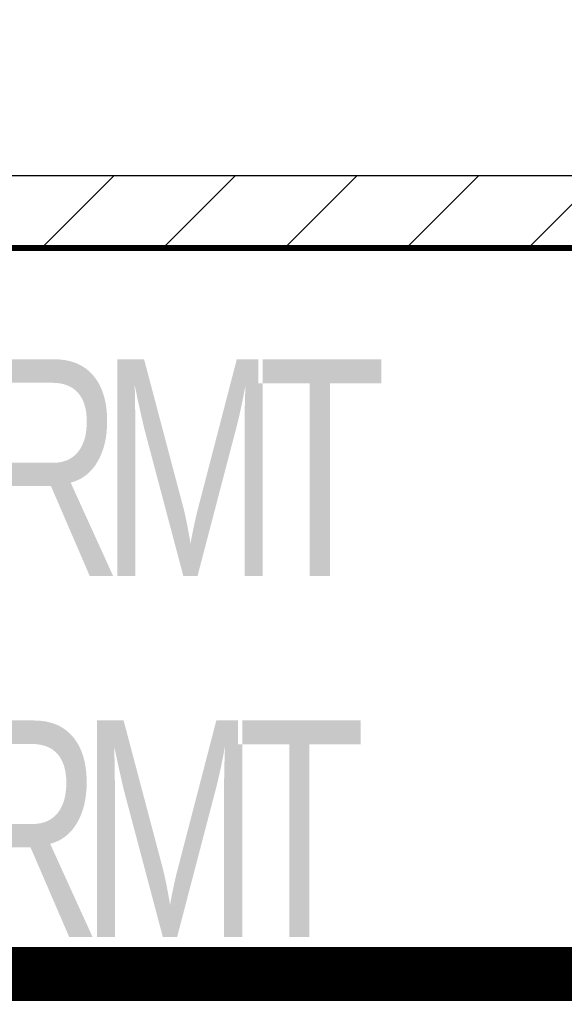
# Model space of a CAD drawing. Header units: millimetres. Extents: x -81374 to 485233, y -39075 to 157313.
# Drawn here: x 38258 to 38761, y -10371 to -9454 of the extents above; entities that cross this region are included whole.
import ezdxf
from ezdxf.enums import TextEntityAlignment as Align

# ---------------------------------------------------------------- set-up
doc = ezdxf.new("R2010")
doc.units = ezdxf.units.MM
doc.linetypes.add('CENTER', pattern=[2, 1.25, -0.25, 0.25, -0.25])
doc.linetypes.add('HIDDEN', pattern=[0.375, 0.25, -0.125])
for name, color, linetype, lineweight in [('CB-AC CABLE TRAY', 213, 'Continuous', 15), ('COPPER PIPE ', 4, 'Continuous', 30), ('G-IMPT', 8, 'Continuous', 5)]:
    doc.layers.add(name, color=color, linetype=linetype, lineweight=lineweight)
for name, color, linetype in [('CEN', 252, 'CENTER'), ('M-HVAC VRV PIPE', 152, 'Continuous'), ('M-HVAC-TEXT', 7, 'Continuous')]:
    doc.layers.add(name, color=color, linetype=linetype)
doc.styles.add('romans', font='stylu.ttf', dxfattribs={"height": 125})
doc.styles.get("Standard").update_dxf_attribs({"font": 'arial.ttf'})

# ---------------------------------------------------------------- blocks, each defined once
blk = doc.blocks.new('ng')
at = {"layer": 'CEN', "color": 9, "linetype": 'HIDDEN', "lineweight": 0, "ltscale": 1500, "true_color": 0xc7c8ca}
blk.add_lwpolyline([(45318.01, 48121.55), (45318.01, 49779.34), (49418.01, 49779.34), (49418.01, 48121.55)], dxfattribs=at)
blk = doc.blocks.new('floor plan 1')
at = {"layer": 'G-IMPT', "color": 8, "ltscale": 500}
for p, q in [((20753.7, -28759.41, 0), (18053.7, -28759.41, 0)), ((19609.91, -28760.52, 0), (19551.03, -28794.52, 0)), ((19665.71, -28768.15, 0), (19663.3, -28762.72, 0)), ((19667, -28774.59, 0), (19665.71, -28768.15, 0)), ((19666.53, -28782.64, 0), (19667.04, -28778.7, 0)), ((19667.04, -28778.7, 0), (19667, -28774.59, 0)), ((19620.38, -28787.6, 0), (19620.57, -28787.39, 0)), ((19663.83, -28790.23, 0), (19666.53, -28782.64, 0)), ((19601.02, -28789.04, 0), (19587.48, -28796.86, 0)), ((19656.1, -28799.55, 0), (19661.68, -28793.72, 0)), ((19661.68, -28793.72, 0), (19663.83, -28790.23, 0)), ((19579.61, -28844.06, 0), (19652.63, -28801.91, 0)), ((19652.63, -28801.9, 0), (19656.1, -28799.55, 0)), ((19502.67, -28822.44, 0), (19492.57, -28828.27, 0)), ((19487.8, -28831.02, 0), (19480.89, -28835.01, 0)), ((19521.17, -28877.81, 0), (19531.27, -28871.98, 0)), ((19509.49, -28884.55, 0), (19516.4, -28880.56, 0)), ((19536.59, -29093.6, 0), (19534.63, -29091.58, 0)), ((19543.1, -29100.12, 0), (19536.59, -29093.6, 0)), ((19546.34, -29103.29, 0), (19543.1, -29100.12, 0)), ((19533.9, -29107.12, 0), (19527.64, -29100.81, 0)), ((19537.54, -29110.69, 0), (19533.9, -29107.12, 0)), ((19549.97, -29106.72, 0), (19546.34, -29103.29, 0)), ((19552.43, -29108.9, 0), (19549.97, -29106.72, 0)), ((19554.56, -29110.47, 0), (19552.43, -29108.9, 0)), ((19506.41, -29120.65, 0), (19502.45, -29114.79, 0)), ((19540.13, -29113.18, 0), (19537.54, -29110.69, 0)), ((19543.43, -29116.24, 0), (19540.13, -29113.18, 0)), ((19546.55, -29118.87, 0), (19543.43, -29116.24, 0)), ((19545.8, -29115.27, 0), (19546, -29113.82, 0)), ((19546, -29113.82, 0), (19546.56, -29112.46, 0)), ((19546.56, -29112.46, 0), (19547.46, -29111.29, 0)), ((19547.46, -29111.29, 0), (19548.61, -29110.38, 0)), ((19548.61, -29110.38, 0), (19549.96, -29109.8, 0)), ((19549.96, -29109.8, 0), (19551.4, -29109.58, 0)), ((19551.4, -29109.58, 0), (19552.84, -29109.73, 0)), ((19552.84, -29109.73, 0), (19554.19, -29110.26, 0)), ((19587.85, -29127.41, 0), (19554.05, -29110.18, 0)), ((19554.19, -29110.26, 0), (19555.32, -29111.08, 0)), ((19555.32, -29111.08, 0), (19555.69, -29111.52, 0)), ((19555.69, -29111.52, 0), (19556.15, -29112.08, 0)), ((19556.15, -29112.08, 0), (19556.58, -29112.81, 0)), ((19497.07, -29127.27, 0), (19493.35, -29121.77, 0)), ((19502.71, -29135.56, 0), (19497.07, -29127.27, 0)), ((19511.95, -29128.8, 0), (19506.41, -29120.65, 0)), ((19547.74, -29119.7, 0), (19546.55, -29118.87, 0)), ((19548.34, -29120.08, 0), (19547.74, -29119.7, 0)), ((19548.84, -29120.37, 0), (19582.65, -29137.6, 0)), ((19582.16, -29127.66, 0), (19581.35, -29128.44, 0)), ((19583.21, -29127.14, 0), (19582.16, -29127.66, 0)), ((19584.18, -29126.93, 0), (19583.21, -29127.14, 0)), ((19585.5, -29126.81, 0), (19584.18, -29126.93, 0)), ((19586.82, -29127.01, 0), (19585.5, -29126.81, 0)), ((19588.06, -29127.53, 0), (19586.82, -29127.01, 0)), ((19589.13, -29128.31, 0), (19588.06, -29127.53, 0)), ((19505.82, -29140.09, 0), (19502.71, -29135.56, 0)), ((19515, -29133.26, 0), (19511.95, -29128.8, 0)), ((19517.65, -29137.08, 0), (19515, -29133.26, 0)), ((19579.79, -29131.09, 0), (19579.6, -29132.5, 0)), ((19579.6, -29132.5, 0), (19579.66, -29133.45, 0)), ((19579.66, -29133.45, 0), (19579.89, -29134.37, 0)), ((19580.43, -29129.62, 0), (19579.79, -29131.09, 0)), ((19579.89, -29134.37, 0), (19580.25, -29135.23, 0)), ((19580.25, -29135.23, 0), (19580.74, -29136.01, 0)), ((19581.35, -29128.44, 0), (19580.43, -29129.62, 0)), ((19580.74, -29136.01, 0), (19581.37, -29136.7, 0)), ((19581.51, -29136.83, 0), (19584.53, -29139.4, 0)), ((19589.03, -29128.22, 0), (19592.95, -29131.67, 0)), ((19593.72, -29132.56, 0), (19592.95, -29131.67, 0)), ((19595.93, -29145.81, 0), (19593.72, -29132.56, 0)), ((19508.4, -29143.82, 0), (19505.82, -29140.09, 0)), ((19510.1, -29146.23, 0), (19508.4, -29143.82, 0)), ((19510.15, -29143.88, 0), (19510.46, -29142.53, 0)), ((19510.18, -29145.25, 0), (19510.15, -29143.88, 0)), ((19510.56, -29146.57, 0), (19510.18, -29145.25, 0)), ((19510.46, -29142.53, 0), (19511.08, -29141.27, 0)), ((19511.08, -29141.27, 0), (19511.99, -29140.21, 0)), ((19511.99, -29140.21, 0), (19513.13, -29139.4, 0)), ((19513.13, -29139.4, 0), (19514.42, -29138.87, 0)), ((19514.42, -29138.87, 0), (19515.8, -29138.68, 0)), ((19520.41, -29140.95, 0), (19517.65, -29137.08, 0)), ((19537.04, -29162.77, 0), (19520.37, -29140.89, 0)), ((19582.31, -29149.36, 0), (19584.74, -29143.36, 0)), ((19584.74, -29143.36, 0), (19584.53, -29139.4, 0)), ((19592.94, -29153.76, 0), (19595.93, -29145.81, 0)), ((19511.19, -29147.72, 0), (19510.1, -29146.23, 0)), ((19511.1, -29147.59, 0), (19510.56, -29146.57, 0)), ((19511.4, -29147.98, 0), (19511.1, -29147.59, 0)), ((19511.23, -29147.77, 0), (19527.93, -29169.69, 0)), ((19511.83, -29148.44, 0), (19511.4, -29147.98, 0)), ((19512.3, -29148.85, 0), (19511.83, -29148.44, 0)), ((19512.82, -29149.2, 0), (19512.3, -29148.85, 0)), ((19513.37, -29149.49, 0), (19512.82, -29149.2, 0)), ((19513.95, -29149.71, 0), (19513.37, -29149.49, 0)), ((19514.56, -29149.87, 0), (19513.95, -29149.71, 0)), ((19576.2, -29157.6, 0), (19582.31, -29149.36, 0)), ((19586.69, -29162.96, 0), (19592.94, -29153.76, 0)), ((19464.38, -29165.62, 0), (19466.2, -29164.38, 0)), ((19466.2, -29164.38, 0), (19468.42, -29163.92, 0)), ((19468.42, -29163.92, 0), (19469.75, -29164.07, 0)), ((19469.75, -29164.07, 0), (19471.02, -29164.53, 0)), ((19471.02, -29164.53, 0), (19472.14, -29165.27, 0)), ((19528.86, -29161.97, 0), (19526.81, -29166.39, 0)), ((19530.97, -29160.71, 0), (19528.86, -29161.97, 0)), ((19532.48, -29160.58, 0), (19530.53, -29160.72, 0)), ((19530.53, -29160.72, 0), (19530.97, -29160.71, 0)), ((19533.4, -29160.64, 0), (19532.48, -29160.58, 0)), ((19534.3, -29160.84, 0), (19533.4, -29160.64, 0)), ((19535.15, -29161.19, 0), (19534.3, -29160.84, 0)), ((19535.93, -29161.67, 0), (19535.15, -29161.19, 0)), ((19536.62, -29162.28, 0), (19535.93, -29161.67, 0)), ((19537.19, -29162.98, 0), (19536.62, -29162.28, 0)), ((19537.79, -29164.11, 0), (19537.74, -29163.98, 0)), ((19538.82, -29166.38, 0), (19537.79, -29164.11, 0)), ((19565.82, -29167.33, 0), (19571.56, -29162.34, 0)), ((19571.56, -29162.34, 0), (19576.2, -29157.6, 0)), ((19576.45, -29173.34, 0), (19586.69, -29162.96, 0)), ((19462.71, -29169.66, 0), (19463.16, -29167.44, 0)), ((19463.15, -29171.83, 0), (19462.71, -29169.66, 0)), ((19463.16, -29167.44, 0), (19464.38, -29165.62, 0)), ((19463.44, -29172.42, 0), (19485.63, -29211.69, 0)), ((19472.14, -29165.27, 0), (19473.04, -29166.23, 0)), ((19473.04, -29166.23, 0), (19473.69, -29167.38, 0)), ((19495.59, -29206.06, 0), (19473.4, -29166.79, 0)), ((19523.49, -29176.04, 0), (19526.26, -29173.19, 0)), ((19526.26, -29173.19, 0), (19528.11, -29170.07, 0)), ((19526.81, -29166.39, 0), (19527.78, -29169.48, 0)), ((19528.11, -29170.07, 0), (19527.23, -29168.48, 0)), ((19537.13, -29177.61, 0), (19539.49, -29171.26, 0)), ((19539.49, -29171.26, 0), (19538.82, -29166.38, 0)), ((19550.57, -29177.96, 0), (19565.82, -29167.33, 0)), ((19562.32, -29184.05, 0), (19576.45, -29173.34, 0)), ((19511.99, -29184.38, 0), (19518.87, -29179.76, 0)), ((19518.87, -29179.76, 0), (19523.49, -29176.04, 0)), ((19530.83, -29184.82, 0), (19537.13, -29177.61, 0)), ((19530.85, -29188.38, 0), (19550.57, -29177.96, 0)), ((19489.11, -29203.36, 0), (19530.85, -29188.38, 0)), ((19489.56, -29196.54, 0), (19501.75, -29190.28, 0)), ((19501.75, -29190.28, 0), (19511.99, -29184.38, 0)), ((19519.96, -29192.81, 0), (19525.65, -29188.97, 0)), ((19525.65, -29188.97, 0), (19530.83, -29184.82, 0)), ((19540.71, -29196.37, 0), (19562.32, -29184.05, 0)), ((19468.75, -29206.13, 0), (19480.4, -29200.76, 0)), ((19492.12, -29214.4, 0), (19540.71, -29196.37, 0)), ((19425.52, -29217.32, 0), (19484.3, -29204.55, 0)), ((19455.06, -29210.94, 0), (19468.75, -29206.13, 0)), ((19484.3, -29204.55, 0), (19489.11, -29203.36, 0)), ((19495.8, -29206.22, 0), (19502.39, -29202.8, 0)), ((19371.63, -29221.03, 0), (19455.06, -29210.94, 0)), ((19371.63, -29221.95, 0), (19425.52, -29217.32, 0)), ((19427.27, -29228.63, 0), (19487.58, -29215.52, 0)), ((19487.58, -29215.52, 0), (19492.12, -29214.4, 0)), ((19371.63, -29233.39, 0), (19427.27, -29228.63, 0)), ((19444.68, -29224.4, 0), (19453.64, -29223.41, 0)), ((19453.64, -29223.41, 0), (19458.46, -29221.74, 0))]:
    blk.add_line(p, q, dxfattribs=at)
for radius, start, end in [(227.37, 0, 49.03724), (228.8, 0, 48.59487), (228.8, 0, 48.59487), (228.8, 180, 0), (228.8, 180, 0), (227.37, 180, 0)]:
    blk.add_arc((19371.63, -28931.02, 0), radius, start, end, dxfattribs=at)
for centre, major_axis, ratio, start_param, end_param in [((19608.27, -28794.49, 0), (4.17, -7.23), 0.173648, 3.403392, 3.926991), ((19608.27, -28794.49, 0), (4.17, -7.23), 0.173648, 0.261799, 2.879793), ((19608.27, -28794.49, 0), (4.17, -7.23), 0.173648, 4.18879, 5.235988), ((19608.27, -28794.49, 0), (4.17, -7.23), 0.173648, 5.497787, 6.021386), ((19468.42, -29169.61, 0), (-4.98, -2.81), 0.992436, 6.183384, 6.879071), ((19468.42, -29169.61, 0), (-4.98, -2.81), 0.992436, 2.248945, 3.041791), ((19490.61, -29208.88, 0), (-4.98, -2.81), 0.992436, 4.201269, 5.531684)]:
    blk.add_ellipse(centre, major_axis=major_axis, ratio=ratio, start_param=start_param, end_param=end_param, dxfattribs=at)
for points, knots in [([(19648.1, -28804.02, 0), (19649.27, -28803.59, 0), (19651.35, -28802.67, 0), (19654.28, -28800.94, 0), (19657.26, -28798.72, 0), (19660.38, -28795.59, 0), (19663.3, -28791.5, 0), (19665.43, -28786.95, 0), (19666.79, -28782.11, 0), (19667.23, -28777.1, 0), (19666.83, -28772.05, 0), (19665.56, -28767.32, 0), (19664.15, -28764.24, 0), (19663.29, -28762.73, 0)], [-0.5555556, -0.5555556, -0.5555556, -0.5555556, -0.5138889, -0.4791667, -0.4444444, -0.3888889, -0.3333333, -0.2777778, -0.2222222, -0.1666667, -0.1111111, -0.0555556, 0, 0, 0, 0]), ([(19648.11, -28804.02, 0), (19649.68, -28803.45, 0), (19652.72, -28802.01, 0), (19656.84, -28799.14, 0), (19660.38, -28795.59, 0), (19663.3, -28791.51, 0), (19665.43, -28786.95, 0), (19666.79, -28782.08, 0), (19667.23, -28777.09, 0), (19666.7, -28770.37, 0), (19665, -28765.75, 0), (19663.29, -28762.73, 0)], [-0.5555556, -0.5555556, -0.5555556, -0.5555556, -0.5, -0.4444444, -0.3888889, -0.3333333, -0.2777778, -0.2222222, -0.1666667, -0.1111111, 0, 0, 0, 0]), ([(19609.21, -28793.95, 0), (19608.89, -28793.41, 0), (19608.25, -28792.33, 0), (19607.46, -28791.07, 0), (19606.87, -28790.15, 0), (19606.46, -28789.51, 0), (19606.09, -28788.92, 0), (19605.76, -28788.39, 0), (19605.49, -28787.92, 0), (19605.36, -28787.65, 0), (19605.3, -28787.53, 0)], [-1, -1, -1, -1, -0.8571429, -0.7142857, -0.6428571, -0.5714286, -0.5, -0.4285714, -0.3571429, -0.2857143, -0.2857143, -0.2857143, -0.2857143]), ([(19605.66, -28786.6, 0), (19605.86, -28786.65, 0), (19606.23, -28786.8, 0), (19606.83, -28787.15, 0), (19607.33, -28787.49, 0), (19607.87, -28787.89, 0), (19608.43, -28788.37, 0), (19609, -28788.92, 0), (19609.77, -28789.74, 0), (19610.72, -28790.9, 0), (19611.4, -28791.96, 0), (19611.72, -28792.5, 0)], [-0.8571429, -0.8571429, -0.8571429, -0.8571429, -0.7142857, -0.6428571, -0.5714286, -0.5, -0.4285714, -0.3571429, -0.2857143, -0.1428571, 0, 0, 0, 0]), ([(19610.66, -28785.11, 0), (19610.83, -28785.72, 0), (19611.27, -28787.12, 0), (19611.9, -28788.5, 0), (19612.27, -28789.27, 0)], [-0.07703691, -0.07703691, -0.07703691, -0.07703691, -0.05555556, -0.0274858, -0.0274858, -0.0274858, -0.0274858]), ([(19613.24, -28801.02, 0), (19613.11, -28800.93, 0), (19612.9, -28800.69, 0), (19612.57, -28800.18, 0), (19612.3, -28799.72, 0), (19612, -28799.17, 0), (19611.68, -28798.55, 0), (19611.33, -28797.88, 0), (19610.83, -28796.91, 0), (19610.13, -28795.59, 0), (19609.52, -28794.5, 0), (19609.21, -28793.95, 0)], [-0.8571429, -0.8571429, -0.8571429, -0.8571429, -0.7142857, -0.6428571, -0.5714286, -0.5, -0.4285714, -0.3571429, -0.2857143, -0.1428571, 0, 0, 0, 0]), ([(19611.72, -28792.5, 0), (19612.03, -28793.05, 0), (19612.6, -28794.17, 0), (19613.14, -28795.57, 0), (19613.46, -28796.65, 0), (19613.65, -28797.42, 0), (19613.78, -28798.14, 0), (19613.84, -28798.59, 0), (19613.86, -28798.8, 0)], [-1, -1, -1, -1, -0.8571429, -0.7142857, -0.6428571, -0.5714286, -0.5, -0.4285714, -0.4285714, -0.4285714, -0.4285714]), ([(19545.8, -29115.28, 0), (19545.79, -29115.56, 0), (19545.82, -29115.98, 0), (19545.91, -29116.5, 0), (19545.99, -29116.84, 0), (19546.09, -29117.17, 0), (19546.2, -29117.48, 0), (19546.34, -29117.8, 0), (19546.48, -29118.06, 0), (19546.63, -29118.32, 0), (19546.77, -29118.52, 0), (19546.9, -29118.69, 0), (19547.04, -29118.86, 0), (19547.21, -29119.05, 0), (19547.35, -29119.22, 0), (19547.48, -29119.37, 0), (19547.54, -29119.44, 0), (19547.56, -29119.47, 0)], [0, 0, 0, 0, 0.166667, 0.25, 0.3125, 0.375, 0.458333, 0.510417, 0.583333, 0.635417, 0.6875, 0.729167, 0.770833, 0.822917, 0.895833, 0.958333, 1, 1, 1, 1]), ([(19547.56, -29119.47, 0), (19547.73, -29119.62, 0), (19547.99, -29119.84, 0), (19548.38, -29120.11, 0), (19548.68, -29120.29, 0), (19549.01, -29120.46, 0), (19549.34, -29120.6, 0), (19549.69, -29120.72, 0), (19550.05, -29120.82, 0), (19550.4, -29120.9, 0), (19550.76, -29120.95, 0), (19551.12, -29120.98, 0), (19551.48, -29120.98, 0), (19551.85, -29120.96, 0), (19552.21, -29120.92, 0), (19552.57, -29120.85, 0), (19552.93, -29120.76, 0), (19553.28, -29120.65, 0), (19553.74, -29120.47, 0), (19554.07, -29120.31, 0), (19554.28, -29120.18, 0)], [0, 0, 0, 0, 0.0555556, 0.0833333, 0.1111111, 0.1388889, 0.1666667, 0.1944444, 0.2222222, 0.25, 0.2777778, 0.3055556, 0.3333333, 0.3611111, 0.3888889, 0.4166667, 0.4444444, 0.4722222, 0.5, 0.5555556, 0.5555556, 0.5555556, 0.5555556]), ([(19587.06, -29137.88, 0), (19587, -29137.91, 0), (19586.76, -29137.98, 0), (19586.38, -29138.08, 0), (19585.94, -29138.16, 0), (19585.56, -29138.2, 0), (19585.18, -29138.21, 0), (19584.67, -29138.2, 0), (19584.04, -29138.11, 0), (19583.41, -29137.93, 0), (19582.93, -29137.74, 0), (19582.47, -29137.52, 0), (19581.93, -29137.19, 0), (19581.54, -29136.87, 0), (19581.36, -29136.69, 0)], [0.5555556, 0.5555556, 0.5555556, 0.5555556, 0.5694444, 0.6111111, 0.6388889, 0.6666667, 0.6944444, 0.7222222, 0.7777778, 0.8333333, 0.8611111, 0.8888889, 0.9444444, 1, 1, 1, 1]), ([(19589.14, -29128.32, 0), (19589.23, -29128.41, 0), (19589.39, -29128.57, 0), (19589.61, -29128.81, 0), (19589.8, -29129.06, 0), (19589.98, -29129.33, 0), (19590.15, -29129.6, 0), (19590.3, -29129.89, 0), (19590.45, -29130.21, 0), (19590.59, -29130.58, 0), (19590.71, -29130.95, 0), (19590.8, -29131.34, 0), (19590.88, -29131.85, 0), (19590.9, -29132.25, 0), (19590.9, -29132.51, 0)], [0, 0, 0, 0, 0.083333, 0.145833, 0.208333, 0.291667, 0.354167, 0.416667, 0.5, 0.583333, 0.666667, 0.75, 0.833333, 1, 1, 1, 1]), ([(19590.9, -29132.51, 0), (19590.9, -29132.61, 0), (19590.91, -29132.83, 0), (19590.89, -29133.2, 0), (19590.84, -29133.61, 0), (19590.77, -29133.96, 0), (19590.68, -29134.28, 0), (19590.57, -29134.64, 0), (19590.37, -29135.12, 0), (19590.13, -29135.55, 0), (19589.96, -29135.82, 0), (19589.88, -29135.92, 0), (19589.85, -29135.96, 0)], [0, 0, 0, 0, 0.0277778, 0.0555556, 0.0833333, 0.1111111, 0.125, 0.1388889, 0.1666667, 0.1944444, 0.2083333, 0.2222222, 0.2222222, 0.2222222, 0.2222222]), ([(19520.48, -29141.04, 0), (19520.43, -29140.97, 0), (19520.34, -29140.85, 0), (19520.18, -29140.66, 0), (19520.02, -29140.48, 0), (19519.84, -29140.29, 0), (19519.64, -29140.1, 0), (19519.44, -29139.93, 0), (19519.16, -29139.7, 0), (19518.87, -29139.51, 0), (19518.57, -29139.34, 0), (19518.32, -29139.21, 0), (19517.87, -29139.02, 0), (19517.25, -29138.83, 0), (19516.51, -29138.7, 0), (19516.04, -29138.68, 0), (19515.8, -29138.69, 0)], [0, 0, 0, 0, 0.0625, 0.109375, 0.15625, 0.203125, 0.246094, 0.296875, 0.34375, 0.4375, 0.484375, 0.53125, 0.59375, 0.75, 0.875, 1, 1, 1, 1]), ([(19521.46, -29144.74, 0), (19521.47, -29144.63, 0), (19521.49, -29144.4, 0), (19521.49, -29144.05, 0), (19521.47, -29143.71, 0), (19521.43, -29143.37, 0), (19521.36, -29143.02, 0), (19521.26, -29142.67, 0), (19521.16, -29142.37, 0), (19521.06, -29142.11, 0), (19520.95, -29141.87, 0), (19520.81, -29141.57, 0), (19520.65, -29141.29, 0), (19520.53, -29141.11, 0), (19520.48, -29141.04, 0)], [0.6666667, 0.6666667, 0.6666667, 0.6666667, 0.6944444, 0.7222222, 0.75, 0.7777778, 0.8055556, 0.8333333, 0.8611111, 0.8819444, 0.9027778, 0.9305556, 0.9722222, 1, 1, 1, 1]), ([(19537.16, -29162.93, 0), (19537.25, -29163.06, 0), (19537.46, -29163.38, 0), (19537.73, -29163.93, 0), (19537.93, -29164.48, 0), (19538.05, -29164.95, 0), (19538.12, -29165.37, 0), (19538.15, -29165.75, 0), (19538.17, -29166.13, 0), (19538.15, -29166.68, 0), (19538.01, -29167.46, 0), (19537.74, -29168.28, 0), (19537.32, -29169.08, 0), (19536.79, -29169.8, 0), (19536, -29170.58, 0), (19535.25, -29171.06, 0), (19534.78, -29171.31, 0), (19534.51, -29171.44, 0), (19534.26, -29171.56, 0), (19534.11, -29171.65, 0), (19534.06, -29171.72, 0), (19533.95, -29171.79, 0), (19534.25, -29171.76, 0), (19534.55, -29171.71, 0), (19534.32, -29171.78, 0), (19533.78, -29171.87, 0), (19533.22, -29171.91, 0), (19532.75, -29171.9, 0), (19532.48, -29171.88, 0)], [0, 0, 0, 0, 0.05, 0.1, 0.125, 0.15, 0.175, 0.1875, 0.2, 0.225, 0.25, 0.275, 0.3, 0.325, 0.35, 0.4, 0.425, 0.45, 0.475, 0.525, 0.575, 0.6375, 0.7, 0.75, 0.85, 0.9, 0.95, 1, 1, 1, 1]), ([(19532.48, -29171.88, 0), (19532.18, -29171.88, 0), (19531.57, -29171.84, 0), (19530.82, -29171.67, 0), (19530.32, -29171.5, 0), (19530.05, -29171.38, 0), (19529.84, -29171.28, 0), (19529.64, -29171.17, 0), (19529.44, -29171.06, 0), (19529.25, -29170.94, 0), (19529.06, -29170.81, 0), (19528.88, -29170.66, 0), (19528.7, -29170.52, 0), (19528.53, -29170.36, 0), (19528.37, -29170.2, 0), (19528.22, -29170.04, 0), (19528.02, -29169.81, 0), (19527.89, -29169.64, 0), (19527.81, -29169.52, 0)], [0, 0, 0, 0, 0.166667, 0.333333, 0.416667, 0.458333, 0.5, 0.541667, 0.583333, 0.625, 0.666667, 0.708333, 0.75, 0.791667, 0.833333, 0.875, 0.916667, 1, 1, 1, 1]), ([(19468.75, -29206.13, 0), (19468.75, -29206.13, 0), (19468.72, -29206.14, 0), (19468.7, -29206.23, 0), (19468.75, -29206.5, 0), (19468.88, -29206.99, 0), (19469.07, -29207.58, 0), (19469.24, -29208.05, 0), (19469.29, -29208.18, 0)], [0.4980564, 0.4980564, 0.4980564, 0.4980564, 0.5, 0.5555556, 0.6111111, 0.6666667, 0.75, 0.7777778, 0.7777778, 0.7777778, 0.7777778]), ([(19470.62, -29209.39, 0), (19470.48, -29209.11, 0), (19470.22, -29208.56, 0), (19469.85, -29207.82, 0), (19469.51, -29207.2, 0), (19469.23, -29206.71, 0), (19469, -29206.35, 0), (19468.84, -29206.16, 0), (19468.77, -29206.12, 0), (19468.75, -29206.13, 0)], [0.1111111, 0.1111111, 0.1111111, 0.1111111, 0.1666667, 0.2222222, 0.2777778, 0.3333333, 0.3888889, 0.4444444, 0.4956758, 0.4956758, 0.4956758, 0.4956758]), ([(19492, -29213.52, 0), (19491.97, -29213.34, 0), (19491.89, -29212.96, 0), (19491.66, -29212.01, 0), (19491.3, -29210.56, 0), (19490.87, -29208.93, 0), (19490.51, -29207.65, 0), (19490.25, -29206.72, 0), (19489.99, -29205.86, 0), (19489.76, -29205.1, 0), (19489.55, -29204.45, 0), (19489.32, -29203.76, 0), (19489.2, -29203.48, 0), (19489.15, -29203.4, 0)], [0, 0, 0, 0, 0.0555556, 0.1111111, 0.2222222, 0.3333333, 0.3888889, 0.4444444, 0.5, 0.5555556, 0.6111111, 0.6666667, 0.7777778, 0.7777778, 0.7777778, 0.7777778]), ([(19492, -29213.52, 0), (19492.04, -29213.69, 0), (19492.1, -29213.99, 0), (19492.14, -29214.3, 0), (19492.13, -29214.39, 0), (19492.12, -29214.39, 0)], [0, 0, 0, 0, 0.0555556, 0.1111111, 0.1797143, 0.1797143, 0.1797143, 0.1797143])]:
    blk.add_open_spline(points, degree=3, knots=knots, dxfattribs=at)
for points in [[(19605.1, -28786.93, 0), (19605.09, -28786.77, 0), (19605.13, -28786.67, 0), (19605.22, -28786.61, 0)], [(19610.65, -28785.13, 0), (19611.06, -28786.54, 0), (19611.66, -28787.92, 0), (19612.3, -28789.28, 0)], [(19614.81, -28793.77, 0), (19615.69, -28795.01, 0), (19616.65, -28796.16, 0), (19617.68, -28797.22, 0)], [(19614.82, -28793.78, 0), (19615.7, -28795.01, 0), (19616.65, -28796.16, 0), (19617.69, -28797.22, 0)], [(19492.12, -29214.39, 0), (19492.11, -29214.4, 0), (19492.09, -29214.38, 0), (19492.07, -29214.35, 0)]]:
    blk.add_open_spline(points, degree=3, dxfattribs=at)
at = {"layer": 'CEN', "linetype": 'Continuous'}
blk.add_blockref('ng', (-28240.37, -78519.65), dxfattribs=at)
at = {"layer": 'G-IMPT', "color": 8, "ltscale": 500}
for rotation, p in [(359.99915, (39680.63, -4989.62, 0)), (359.99915, (35886.72, -10139.29, 0)), (270.00085, (28873.29, -20643.48, 0)), (359.99915, (11975.31, -26935.44, 0)), (359.99915, (15267.63, -26935.44, 0)), (359.99915, (26686.27, -26987.73, 0)), (270.00085, (15861.11, -28615.02, 0)), (89.99915, (23697.81, -33300.57, 0)), (89.99915, (23597.87, -35337.73, 0)), (89.99915, (23597.88, -37388.34, 0)), (359.99915, (13750.44, -37781.54, 0)), (89.99915, (23697.83, -40746.76, 0)), (89.99915, (23597.8, -44302.49, 0)), (89.99915, (23597.81, -46399.06, 0)), (89.99915, (23697.78, -48339.78, 0)), (89.99915, (23697.77, -54279.98, 0)), (359.99915, (27418.07, -55702.4, 0)), (89.99915, (9671.91, -65856.51, 0)), (359.99915, (4684.11, -67403.39, 0)), (359.99915, (8737.21, -67403.39, 0))]:
    blk.add_attdef('PARTITIONTYPE', text='', height=200, rotation=rotation, dxfattribs=at).set_placement(p, align=Align.MIDDLE_CENTER)
blk = doc.blocks.new('*U117')
at = {"layer": 'CB-AC CABLE TRAY', "true_color": 0xa953a0}
h = blk.add_hatch(dxfattribs=at)
h.set_pattern_fill('ANSI31', color=215, scale=25)
h.set_pattern_definition([(45, (-898891.7, 1102908.81), (-56.1266008, 56.1266008), [])])
h.paths.add_polyline_path([(-88704.88, -150.44), (-88704.88, 149.56), (-82827.36, 149.56), (-82827.36, -150.44)])
at = {"layer": 'CB-AC CABLE TRAY', "color": 215, "true_color": 0xa953a0}
blk.add_lwpolyline([(-88704.88, -150.44), (-88704.88, 149.56), (-82827.36, 149.56), (-82827.36, -150.44)], close=True, dxfattribs=at)

msp = doc.modelspace()

# ---------------------------------------------------------------- linework, layer by layer
at = {"layer": 'COPPER PIPE ', "color": 4, "linetype": 'Continuous', "const_width": 15}
msp.add_lwpolyline([(41928.5, -9669.61), (33008.97, -9669.61), (33008.97, -9867.03), (32769.56, -9867.03)], dxfattribs=at)
at = {"layer": 'M-HVAC VRV PIPE', "color": 171, "linetype": 'Continuous', "const_width": 15}
msp.add_lwpolyline([(41057.07, -9834.98), (34019.63, -9834.98)], dxfattribs=at)

# ---------------------------------------------------------------- block references
at = {"linetype": 'Continuous', "rotation": 180}
msp.add_blockref('floor plan 1', (58170.8, -39075.37), dxfattribs=at)
at = {"layer": 'CB-AC CABLE TRAY', "color": 4, "linetype": 'HIDDEN', "rotation": 359.9997198436913}
msp.add_blockref('*U117', (123418.78, -9748.07), dxfattribs=at)

# ---------------------------------------------------------------- next in the draw order: texts
at = {"layer": 'M-HVAC-TEXT', "insert": (37649.43, -10303.91), "char_height": 200, "width": 1193.9073, "attachment_point": 7, "style": 'romans', "bg_fill": 2}
msp.add_mtext('{\\W0.75;\\T0.75;\\C171;S-3/8-8RMT \\P\\pxt5.333333;L-1/4-8RMT}', dxfattribs=at)

# ---------------------------------------------------------------- next in the draw order: linework, layer by layer
at = {"layer": 'CEN', "color": 11, "linetype": 'HIDDEN', "lineweight": 0, "ltscale": 1500, "const_width": 50}
msp.add_lwpolyline([(41093.16, -8677.28), (41093.16, -10335.07), (36993.16, -10335.07), (36993.16, -8677.28)], dxfattribs=at)

doc.saveas('drawing.dxf')
